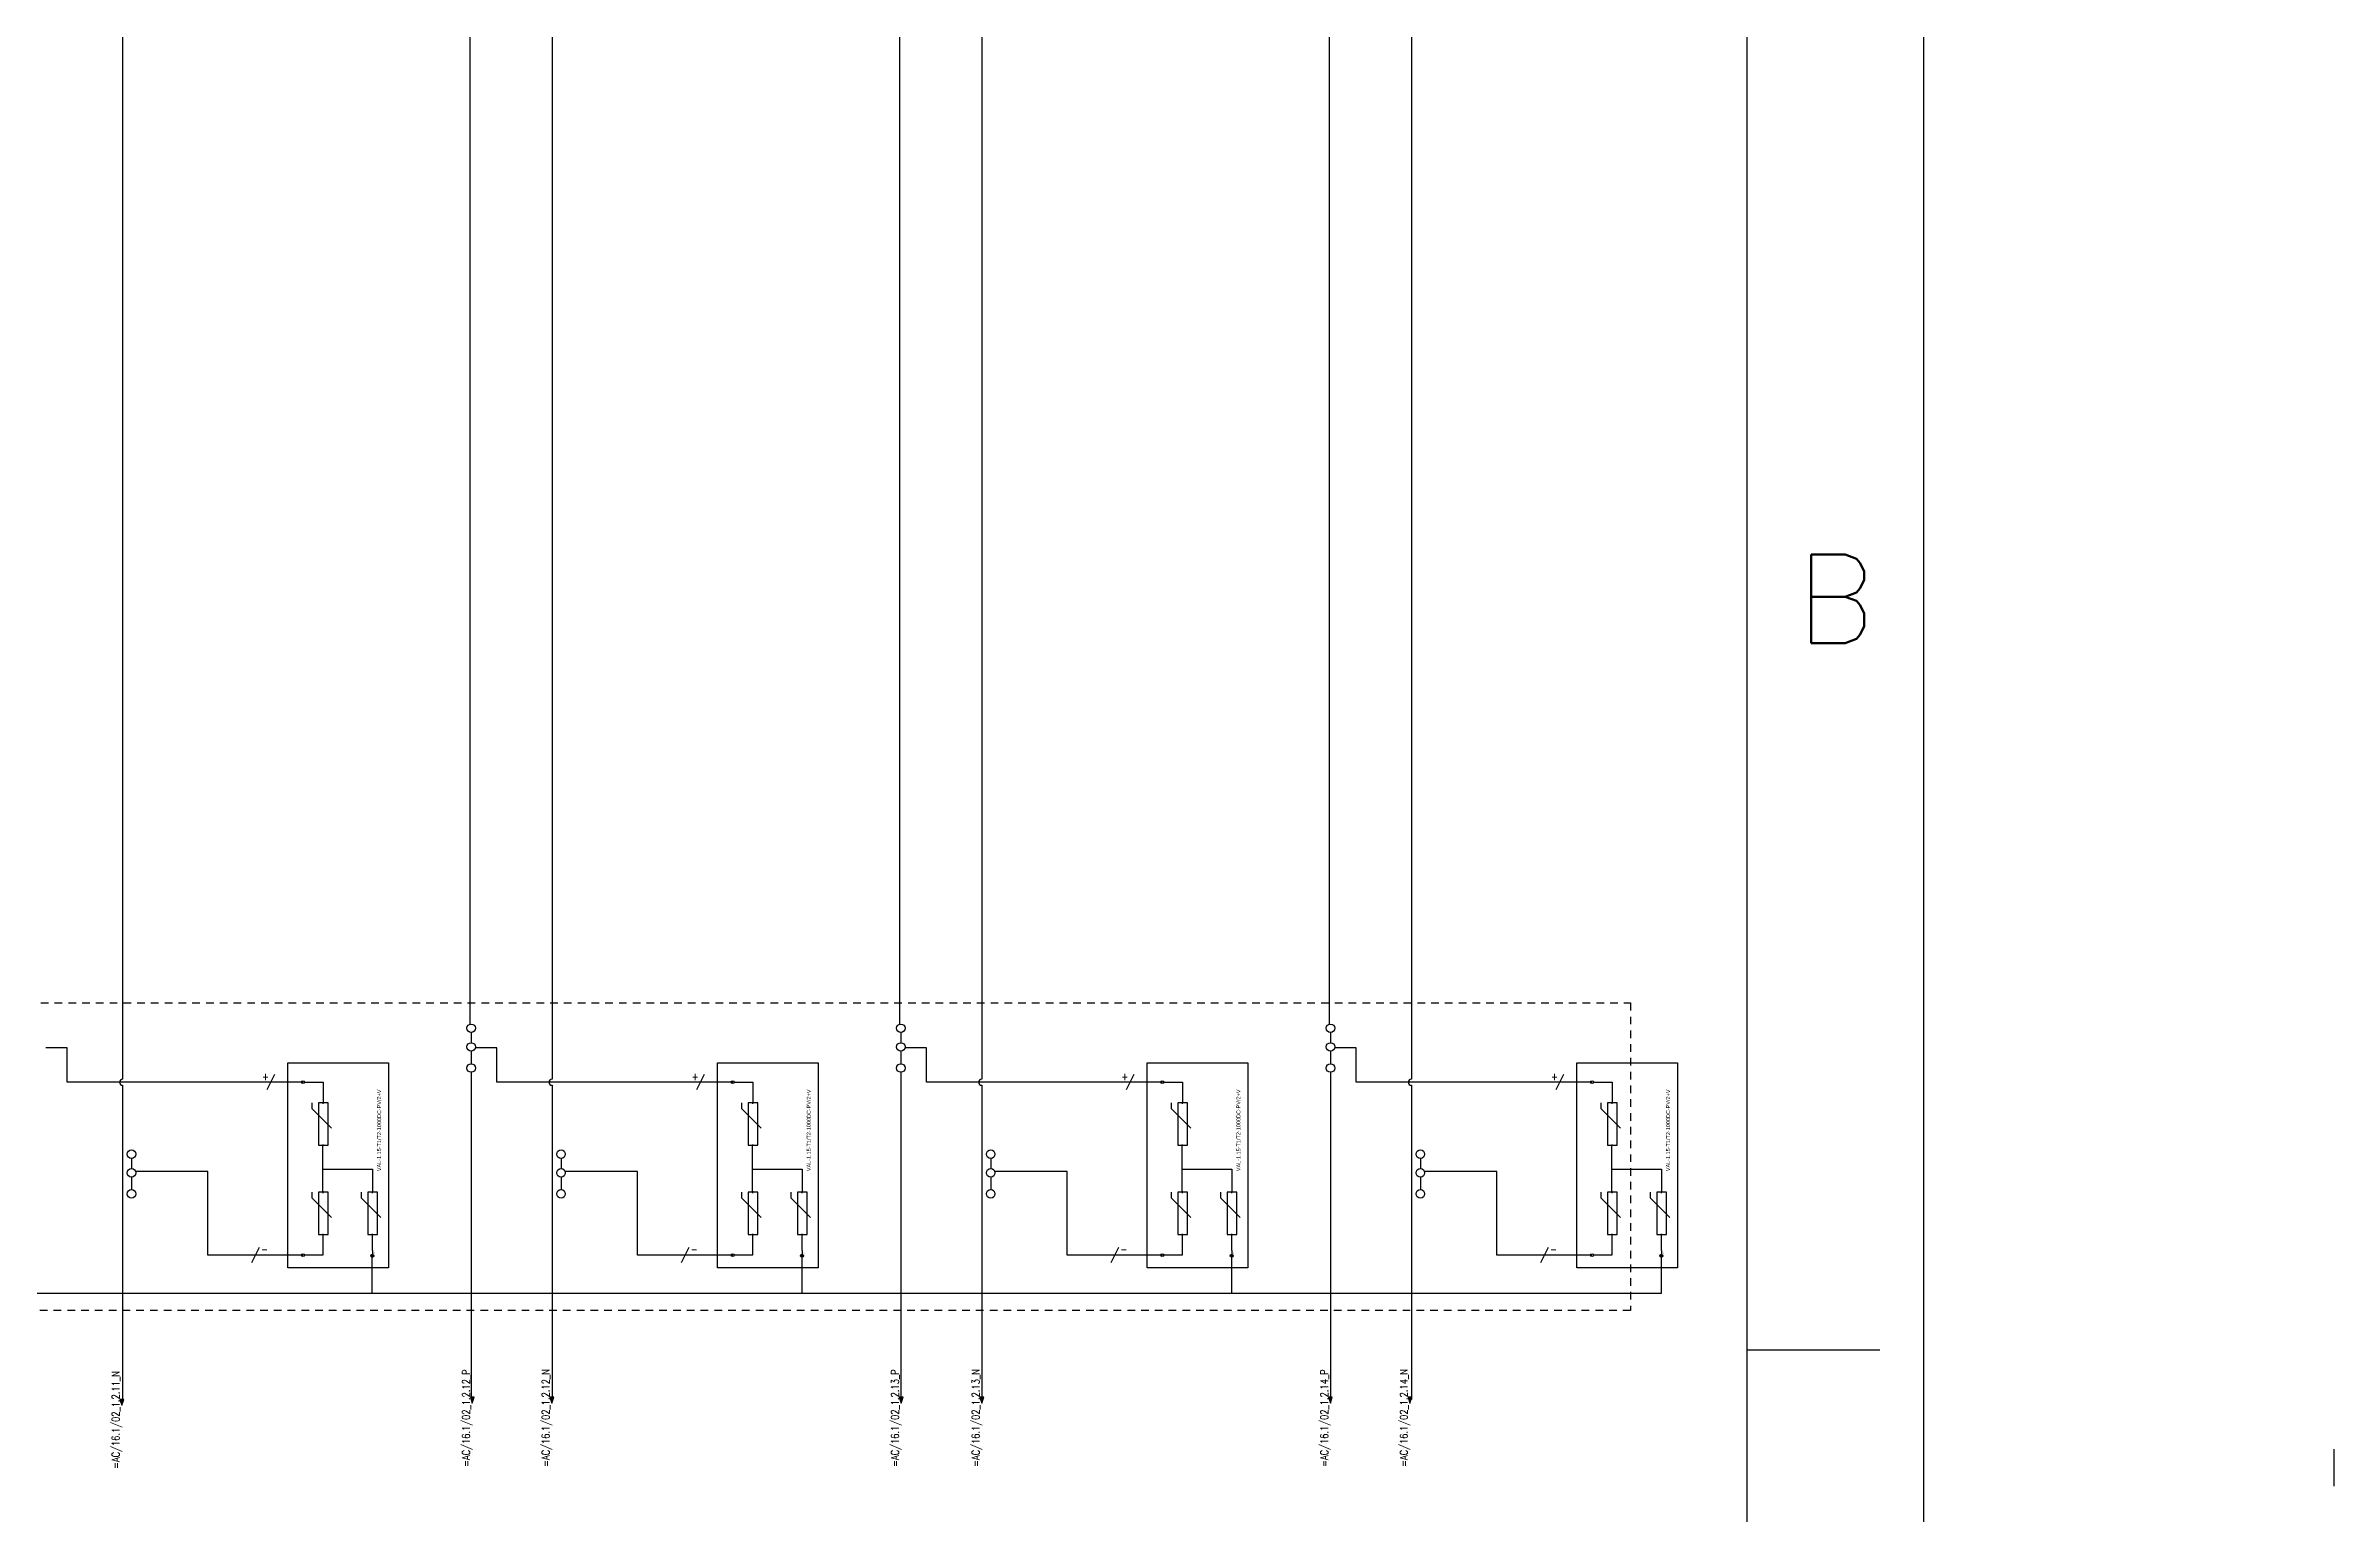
# Model space of a CAD drawing. Header units: inches. Extents: x 18 to 148, y 10 to 102.
# Drawn here: x 110.17 to 147.58, y 30.22 to 54.21 of the extents above; entities that cross this region are included whole.
import ezdxf
from ezdxf.enums import TextEntityAlignment as Align

# ---------------------------------------------------------------- set-up
doc = ezdxf.new("R2010")
doc.units = ezdxf.units.IN
doc.header["$MEASUREMENT"] = 0
doc.linetypes.add('HIDDEN2', pattern=[0.1875, 0.125, -0.0625])
for name, color, linetype in [('GRY_20AWG', 9, 'Continuous'), ('LOCBOX', 92, 'HIDDEN2'), ('MISC', 2, 'Continuous'), ('RED_12AWG', 1, 'Continuous'), ('SYMS', 7, 'Continuous'), ('TAGS', 51, 'Continuous'), ('Title Block', 7, 'Continuous'), ('Viewport', 7, 'Continuous'), ('WHT_12AWG', 7, 'Continuous'), ('WIREREF', 61, 'Continuous')]:
    doc.layers.add(name, color=color, linetype=linetype)
doc.styles.add('Roman', font='romans')
doc.styles.add('WD', font='romans.shx')
doc.styles.add('WD_IEC', font='isocp2.shx', dxfattribs={"width": 0.9, "height": 4})

# ---------------------------------------------------------------- blocks, each defined once
blk = doc.blocks.new('ANSI_border_C')
at = {"layer": 'Title Block'}
for p, q in [((21, 0), (21, 16)), ((20.5, 0.75), (20.5, 15.25)), ((20.5, 4), (20.875, 4))]:
    blk.add_line(p, q, dxfattribs=at)
at = {"layer": 'Title Block', "style": 'Roman'}
blk.add_text('B', height=0.25, dxfattribs=at).set_placement((20.75, 6.125), align=Align.MIDDLE_CENTER)
blk = doc.blocks.new('JIC_border_C')
at = {"xscale": 5.776338448920312, "yscale": 5.776338448920312, "zscale": 5.776338448920312}
blk.add_blockref('ANSI_border_C', (19.569, 9.791), dxfattribs=at)
blk = doc.blocks.new('HA1S4')
for points in [[(0, 0), (-0.031, 0), (0, -0.094), (0.031, 0), (0, 0)], [(0.016, -0.011), (-0.016, -0.011), (0, -0.058), (0.016, -0.011)]]:
    blk.add_lwpolyline(points)
at = {"style": 'WD', "flags": 1}
for tag, p in [('X2TERM01', (0, 0)), ('SIGCODE', (0.035, -0.083))]:
    blk.add_attdef(tag, p, '', height=0.01, dxfattribs=at)
at = {"style": 'WD', "width": 0.7}
for tag, p in [('XREF', (0.088, -0.062)), ('DESC1', (0.088, 0.113))]:
    blk.add_attdef(tag, p, '', height=0.125, dxfattribs=at)
at = {"style": 'WD', "width": 0.8, "flags": 8}
blk.add_attdef('WIRENO', text='', height=0.125, dxfattribs=at).set_placement((0, -0.259), align=Align.CENTER)
blk = doc.blocks.new('HT0_02')
blk.add_circle((0, 0), 0.0699)
at = {"style": 'WD', "flags": 1}
for tag, p in [('X4TERM01', (-0.07, 0)), ('X2TERM01', (0, 0.07)), ('X1TERM01', (0.07, 0)), ('X8TERM01', (0, -0.07))]:
    blk.add_attdef(tag, p, '', height=0.01, dxfattribs=at)
blk = doc.blocks.new('HGND4')
for p, q in [((0, 0), (10, 0)), ((10, -3.8), (10, 3.8)), ((11.2, -2.5), (11.2, 2.5)), ((12.5, -1.2), (12.5, 1.2))]:
    blk.add_line(p, q)
blk.add_circle((10, 0), 5)
at = {"style": 'WD_IEC'}
for tag, p in [('TAG1', (2.5, 4.6)), ('INST', (2.5, 11.6)), ('LOC', (2.5, 8.1))]:
    blk.add_attdef(tag, text='', height=2.5, dxfattribs=at).set_placement(p, align=Align.RIGHT)
at = {"style": 'WD_IEC', "flags": 1}
blk.add_attdef('X4TERM01', (0, 0), '', height=0.32, dxfattribs=at)
blk = doc.blocks.new('VT0_05')
blk.add_lwpolyline([(0.08, -0.06), (0, 0.08), (-0.08, -0.06)], close=True)
at = {"style": 'WD', "flags": 1}
for tag, p in [('X4TERM01', (-0.05, 0)), ('X2TERM01', (0, 0.08)), ('X1TERM01', (0.05, 0)), ('X8TERM01', (0, -0.06))]:
    blk.add_attdef(tag, p, '', height=0.01, dxfattribs=at)
blk = doc.blocks.new('Lightening Surge Arrestor')
at = {"color": 5}
for p, q in [((0.502, 2.919), (0.502, 2.827)), ((0.502, 2.827), (0.826, 2.503)), ((0.502, 1.459), (0.502, 1.367)), ((0.502, 1.367), (0.826, 1.043)), ((1.308, 1.459), (1.308, 1.367)), ((1.308, 1.367), (1.632, 1.043))]:
    blk.add_line(p, q, dxfattribs=at)
for points in [[(0.112, 3.569), (1.754, 3.569), (1.754, 0.222), (0.112, 0.222)], [(0.768, 2.919), (0.611, 2.919), (0.611, 2.225), (0.768, 2.225)], [(0.768, 1.459), (0.611, 1.459), (0.611, 0.765), (0.768, 0.765)], [(1.574, 1.459), (1.417, 1.459), (1.417, 0.765), (1.574, 0.765)]]:
    blk.add_lwpolyline(points, close=True, dxfattribs=at)
at = {"layer": 'GRY_20AWG'}
blk.add_line((1.492, 0.502), (1.492, 0.468), dxfattribs=at)
at = {"layer": 'RED_12AWG'}
for p, q in [((0.382, 3.255), (0.686, 3.255)), ((0.686, 3.255), (0.686, 2.926)), ((0.69, 2.919), (0.684, 2.919)), ((0.681, 1.459), (0.681, 2.226)), ((0.681, 1.835), (1.492, 1.835)), ((1.492, 1.835), (1.492, 1.466)), ((0.69, 1.459), (0.681, 1.459)), ((0.69, 0.435), (0.69, 0.766)), ((1.492, 0.502), (1.492, 0.757)), ((0.381, 0.435), (0.69, 0.435))]:
    blk.add_line(p, q, dxfattribs=at)
at = {"layer": 'SYMS'}
for name, p, xscale, yscale, zscale in [('HT0_02', (0.358, 3.255), 0.3314421991292846, 0.3314421991292846, 0.3314421991292846), ('VT0_05', (0.686, 2.918), 0.1052161047490845, 0.1052161047490845, 0.1052161047490845), ('VT0_05', (0.686, 1.458), 0.1052161047490845, 0.1052161047490845, 0.1052161047490845), ('HT0_02', (0.69, 1.459), 0.01504368401050088, 0.01504368401050088, 0.01504368401050088), ('VT0_05', (1.492, 1.458), 0.1052161047490845, 0.1052161047490845, 0.1052161047490845), ('HT0_02', (0.358, 0.429), 0.3314421991292846, 0.3314421991292846, 0.3314421991292846)]:
    blk.add_blockref(name, p, dxfattribs=dict(at, xscale=xscale, yscale=yscale, zscale=zscale))
at = {"layer": 'SYMS', "xscale": -0.1052161047490845, "yscale": 0.1052161047490845, "zscale": 0.1052161047490845, "rotation": 180}
for p in [(0.686, 2.226), (0.686, 0.766), (1.492, 0.766)]:
    blk.add_blockref('VT0_05', p, dxfattribs=at)
at = {"layer": 'SYMS'}
ref = blk.add_blockref('HGND4', (1.492, 0.468), dxfattribs=dict(at, xscale=0.005, yscale=0.005, zscale=0.005, rotation=270))
ref.add_attrib('TAG1', 'PE', dxfattribs={"layer": 'TAGS', "height": 0.0125, "rotation": 270, "style": 'WD_IEC'}).set_placement((1.515, 0.455), align=Align.RIGHT)
at = {"color": 5, "insert": (1.57, 1.801), "char_height": 0.065, "attachment_point": 1, "rotation": 90}
blk.add_mtext_dynamic_manual_height_columns('VAL-1.15-T1/T2-1000DC-PV/2+V', width=1.87491, gutter_width=0.325, heights=[0], dxfattribs=at)
for tag, p in [('+', (0.447, 3.312)), ('-', (0.457, 0.49))]:
    blk.add_attdef(tag, p, '', height=0.065)
at = {"color": 5}
blk.add_attdef('VAL-1.15-T1/T2-1000DC-PV/2+V', (1.651, 1.798), '', height=0.065, rotation=90, dxfattribs=at)
blk = doc.blocks.new('HW01')
for p, q in [((0.062, 0.125), (-0.062, -0.125)), ((0.031, 0), (-0.031, 0))]:
    blk.add_line(p, q)
at = {"style": 'WD', "width": 0.7, "flags": 1}
for tag, p in [('INST', (0, 0.357)), ('LOC', (0, 0.188)), ('DESC1', (0, -0.456)), ('XREF', (0, -0.3)), ('DESC2', (0, -0.613))]:
    blk.add_attdef(tag, text='', height=0.125, dxfattribs=at).set_placement(p, align=Align.CENTER)
at = {"style": 'WD', "width": 0.8}
blk.add_attdef('TAG1', text='', height=0.125, dxfattribs=at).set_placement((-0.031, 0.031), align=Align.RIGHT)
at = {"style": 'WD', "flags": 1}
for tag, p in [('X4TERM01', (-0.031, 0)), ('X1TERM01', (0.031, 0))]:
    blk.add_attdef(tag, p, '', height=0.0125, dxfattribs=at)
at = {"linetype": 'Continuous', "style": 'WD', "flags": 9}
blk.add_attdef('ASSYCODE', text='', height=0.01, dxfattribs=at).set_placement((0.029, 0.042), align=Align.CENTER)
at = {"style": 'WD'}
for tag, p in [('X2LINK', (0, 0.125)), ('X8LINK', (0, -0.125))]:
    blk.add_attdef(tag, p, '', height=0.01, dxfattribs=at)
at = {"style": 'WD', "flags": 9}
blk.add_attdef('FAMILY', text='', height=0.01, dxfattribs=at).set_placement((0.023, 0.118), align=Align.CENTER)
at = {"style": 'WD', "width": 0.8}
blk.add_attdef('RATING1', (0.094, 0.031), '', height=0.125, dxfattribs=at)
at = {"style": 'WD', "width": 0.8, "flags": 1}
blk.add_attdef('MFG', text='', height=0.0938, dxfattribs=at).set_placement((-0.125, -0.031), align=Align.TOP_RIGHT)
blk.add_attdef('CAT', text='', height=0.0938, dxfattribs=at).set_placement((0.031, -0.031), align=Align.TOP_LEFT)
blk = doc.blocks.new('VT0_02')
blk.add_circle((0, 0), 0.0699)
at = {"style": 'WD', "flags": 1}
for tag, p in [('X4TERM01', (-0.07, 0)), ('X2TERM01', (0, 0.07)), ('X1TERM01', (0.07, 0)), ('X8TERM01', (0, -0.07))]:
    blk.add_attdef(tag, p, '', height=0.01, dxfattribs=at)

msp = doc.modelspace()

# ---------------------------------------------------------------- linework, layer by layer
at = {"layer": 'GRY_20AWG', "color": 240, "true_color": 0xed1f24}
for p, q in [((117.102, 74.702), (117.102, 38.221)), ((124.125, 74.702), (124.125, 38.221)), ((131.148, 74.702), (131.148, 38.221)), ((110.524, 37.833), (110.172, 37.833)), ((110.524, 37.27), (110.524, 37.833)), ((117.125, 38.082), (117.125, 37.916)), ((117.546, 37.833), (117.195, 37.833)), ((117.546, 37.27), (117.546, 37.833)), ((124.148, 38.082), (124.148, 37.916)), ((124.569, 37.833), (124.218, 37.833)), ((124.569, 37.27), (124.569, 37.833)), ((131.171, 38.082), (131.171, 37.916)), ((131.592, 37.833), (131.241, 37.833)), ((131.592, 37.27), (131.592, 37.833)), ((117.125, 37.776), (117.125, 37.571)), ((117.125, 37.432), (117.125, 32.086)), ((124.148, 37.776), (124.148, 37.571)), ((124.148, 37.432), (124.148, 32.086)), ((131.171, 37.776), (131.171, 37.571)), ((131.171, 37.432), (131.171, 32.086)), ((113.818, 37.27), (110.524, 37.27)), ((114.377, 37.27), (113.881, 37.27)), ((120.841, 37.27), (117.546, 37.27)), ((121.4, 37.27), (120.904, 37.27)), ((127.864, 37.27), (124.569, 37.27)), ((128.423, 37.27), (127.927, 37.27)), ((134.887, 37.27), (131.592, 37.27)), ((135.445, 37.27), (134.949, 37.27)), ((111.572, 36.023), (111.572, 35.858)), ((118.594, 36.023), (118.594, 35.858)), ((125.617, 36.023), (125.617, 35.858)), ((132.64, 36.023), (132.64, 35.858)), ((111.572, 35.718), (111.572, 35.513)), ((112.821, 35.813), (111.641, 35.813)), ((112.821, 34.444), (112.821, 35.813)), ((118.594, 35.718), (118.594, 35.513)), ((119.843, 35.813), (118.664, 35.813)), ((119.843, 34.444), (119.843, 35.813)), ((125.617, 35.718), (125.617, 35.513)), ((126.866, 35.813), (125.687, 35.813)), ((126.866, 34.444), (126.866, 35.813)), ((132.64, 35.718), (132.64, 35.513)), ((133.889, 35.813), (132.71, 35.813)), ((133.889, 34.444), (133.889, 35.813)), ((113.568, 34.444), (112.821, 34.444)), ((114.377, 34.444), (113.63, 34.444)), ((120.59, 34.444), (119.843, 34.444)), ((121.4, 34.444), (120.653, 34.444)), ((127.613, 34.444), (126.866, 34.444)), ((128.423, 34.444), (127.676, 34.444)), ((134.636, 34.444), (133.889, 34.444)), ((135.445, 34.444), (134.698, 34.444))]:
    msp.add_line(p, q, dxfattribs=at)
at = {"layer": 'LOCBOX', "color": 6}
msp.add_lwpolyline([(87.592, 38.566), (136.076, 38.566), (136.076, 33.537), (87.592, 33.537)], close=True, dxfattribs=at)
at = {"layer": 'RED_12AWG', "color": 3}
msp.add_line((147.577, 30.669), (147.577, 31.272), dxfattribs=at)
at = {"layer": 'WHT_12AWG', "color": 240, "true_color": 0xed1f24}
for p, q in [((111.427, 85.118), (111.427, 37.32)), ((118.449, 85.118), (118.449, 37.32)), ((125.472, 85.118), (125.472, 37.32)), ((132.495, 85.118), (132.495, 37.32)), ((111.427, 37.22), (111.427, 32.086)), ((118.449, 37.22), (118.449, 32.086)), ((125.472, 37.22), (125.472, 32.086)), ((132.495, 37.22), (132.495, 32.086)), ((115.51, 33.821), (115.51, 34.424)), ((122.533, 33.821), (122.533, 34.424)), ((129.556, 33.821), (129.556, 34.424)), ((136.579, 33.821), (136.579, 34.424))]:
    msp.add_line(p, q, dxfattribs=at)
at = {"layer": 'WHT_12AWG', "color": 3}
msp.add_line((81.981, 33.821), (136.579, 33.821), dxfattribs=at)
at = {"layer": 'WHT_12AWG'}
for centre in [(111.427, 37.27), (118.449, 37.27), (125.472, 37.27), (132.495, 37.27)]:
    msp.add_arc(centre, 0.05, 90, 270, dxfattribs=at)

# ---------------------------------------------------------------- block references
for p in [(114.019, 34.015), (121.041, 34.015), (128.064, 34.015), (135.087, 34.015)]:
    msp.add_blockref('Lightening Surge Arrestor', p)
at = {"layer": 'SYMS'}
for p in [(117.125, 38.151), (124.148, 38.151), (131.171, 38.151), (117.125, 37.846), (124.148, 37.846), (131.171, 37.846), (117.125, 37.502), (124.148, 37.502), (131.171, 37.502), (111.572, 36.093), (118.594, 36.093), (125.617, 36.093), (132.64, 36.093), (111.572, 35.788), (118.594, 35.788), (125.617, 35.788), (132.64, 35.788), (111.572, 35.444), (118.594, 35.444), (125.617, 35.444), (132.64, 35.444)]:
    msp.add_blockref('VT0_02', p, dxfattribs=at)
ref = msp.add_blockref('HW01', (113.85, 37.27), dxfattribs=at)
ref.add_attrib('TAG1', '+', dxfattribs={"layer": 'TAGS', "height": 0.125, "style": 'WD', "width": 0.8}).set_placement((113.818, 37.301), align=Align.RIGHT)
ref = msp.add_blockref('HW01', (120.872, 37.27), dxfattribs=at)
ref.add_attrib('TAG1', '+', dxfattribs={"layer": 'TAGS', "height": 0.125, "style": 'WD', "width": 0.8}).set_placement((120.841, 37.301), align=Align.RIGHT)
ref = msp.add_blockref('HW01', (127.895, 37.27), dxfattribs=at)
ref.add_attrib('TAG1', '+', dxfattribs={"layer": 'TAGS', "height": 0.125, "style": 'WD', "width": 0.8}).set_placement((127.864, 37.301), align=Align.RIGHT)
ref = msp.add_blockref('HW01', (134.918, 37.27), dxfattribs=at)
ref.add_attrib('TAG1', '+', dxfattribs={"layer": 'TAGS', "height": 0.125, "style": 'WD', "width": 0.8}).set_placement((134.887, 37.301), align=Align.RIGHT)
ref = msp.add_blockref('HW01', (113.599, 34.444), dxfattribs=at)
ref.add_attrib('RATING1', '-', (113.693, 34.476), dxfattribs={"layer": 'MISC', "height": 0.125, "style": 'WD', "width": 0.8})
ref = msp.add_blockref('HW01', (120.622, 34.444), dxfattribs=at)
ref.add_attrib('RATING1', '-', (120.715, 34.476), dxfattribs={"layer": 'MISC', "height": 0.125, "style": 'WD', "width": 0.8})
ref = msp.add_blockref('HW01', (127.644, 34.444), dxfattribs=at)
ref.add_attrib('RATING1', '-', (127.738, 34.476), dxfattribs={"layer": 'MISC', "height": 0.125, "style": 'WD', "width": 0.8})
ref = msp.add_blockref('HW01', (134.667, 34.444), dxfattribs=at)
ref.add_attrib('RATING1', '-', (134.761, 34.476), dxfattribs={"layer": 'MISC', "height": 0.125, "style": 'WD', "width": 0.8})
at = {"layer": 'SYMS', "color": 1}
ref = msp.add_blockref('HA1S4', (117.143, 32.12), dxfattribs=at)
ref.add_attrib('WIRENO', '=AC/16.1/02_1.2.12_P', dxfattribs={"layer": 'WIREREF', "color": 1, "height": 0.125, "rotation": 90, "style": 'WD', "width": 0.8, "flags": 8}).set_placement((117.143, 30.982), align=Align.BOTTOM_LEFT)
ref = msp.add_blockref('HA1S4', (118.444, 32.12), dxfattribs=at)
ref.add_attrib('WIRENO', '=AC/16.1/02_1.2.12_N', dxfattribs={"layer": 'WIREREF', "color": 1, "height": 0.125, "rotation": 90, "style": 'WD', "width": 0.8, "flags": 8}).set_placement((118.444, 30.982), align=Align.BOTTOM_LEFT)
ref = msp.add_blockref('HA1S4', (124.153, 32.12), dxfattribs=at)
ref.add_attrib('WIRENO', '=AC/16.1/02_1.2.13_P', dxfattribs={"layer": 'WIREREF', "color": 1, "height": 0.125, "rotation": 90, "style": 'WD', "width": 0.8, "flags": 8}).set_placement((124.153, 30.982), align=Align.BOTTOM_LEFT)
ref = msp.add_blockref('HA1S4', (125.473, 32.12), dxfattribs=at)
ref.add_attrib('WIRENO', '=AC/16.1/02_1.2.13_N', dxfattribs={"layer": 'WIREREF', "color": 1, "height": 0.125, "rotation": 90, "style": 'WD', "width": 0.8, "flags": 8}).set_placement((125.473, 30.982), align=Align.BOTTOM_LEFT)
ref = msp.add_blockref('HA1S4', (131.169, 32.12), dxfattribs=at)
ref.add_attrib('WIRENO', '=AC/16.1/02_1.2.14_P', dxfattribs={"layer": 'WIREREF', "color": 1, "height": 0.125, "rotation": 90, "style": 'WD', "width": 0.8, "flags": 8}).set_placement((131.169, 30.982), align=Align.BOTTOM_LEFT)
ref = msp.add_blockref('HA1S4', (132.47, 32.12), dxfattribs=at)
ref.add_attrib('WIRENO', '=AC/16.1/02_1.2.14_N', dxfattribs={"layer": 'WIREREF', "color": 1, "height": 0.125, "rotation": 90, "style": 'WD', "width": 0.8, "flags": 8}).set_placement((132.47, 30.982), align=Align.BOTTOM_LEFT)
ref = msp.add_blockref('HA1S4', (111.416, 32.086), dxfattribs=at)
ref.add_attrib('WIRENO', '=AC/16.1/02_1.2.11_N', dxfattribs={"layer": 'WIREREF', "color": 1, "height": 0.125, "rotation": 90, "style": 'WD', "width": 0.8, "flags": 8}).set_placement((111.416, 30.949), align=Align.BOTTOM_LEFT)
at = {"layer": 'Viewport'}
msp.add_blockref('JIC_border_C', (0, 0), dxfattribs=at)

doc.saveas('drawing.dxf')
